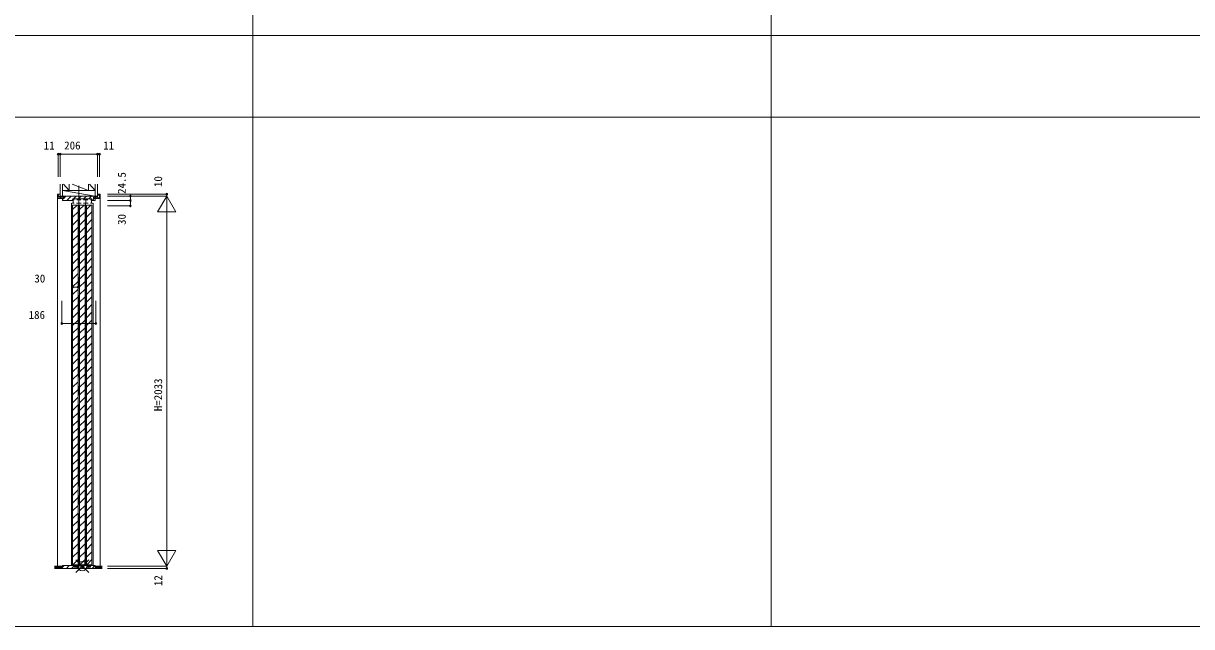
# Model space of a CAD drawing. Units: millimetres, scale not verified. Extents: x -14342 to 14341, y -10000 to 10000.
# Drawn here: x 1499 to 7920, y -10000 to -6687 of the extents above; entities that cross this region are included whole.
import ezdxf
from ezdxf.enums import TextEntityAlignment as Align

# ---------------------------------------------------------------- set-up
doc = ezdxf.new("R2010")
doc.units = ezdxf.units.MM
doc.header["$LTSCALE"] = 50
doc.linetypes.add('CHAIN2', pattern=[12, 9, -1, 1, -1])
for name, color, linetype, lineweight in [('0-0_0', 7, 'Continuous', 9), ('0-3_YKK_11', 2, 'Continuous', 18), ('0-4_YKK_12', 1, 'Continuous', 18), ('0-5_YKK_13', 7, 'Continuous', 9), ('0-6_YKK_D', 4, 'Continuous', 18)]:
    doc.layers.add(name, color=color, linetype=linetype, lineweight=lineweight)
doc.styles.add('ＭＳ ゴシック', font='')
doc.styles.get('ＭＳ ゴシック').set_extended_font_data('MS Gothic')

msp = doc.modelspace()

# ---------------------------------------------------------------- linework, layer by layer
at = {"layer": '0-0_0'}
for p, q in [((2759.49, -10000), (2759.49, 9500)), ((5609.49, -10000), (5609.49, -3505)), ((-14340.51, -6752.5), (14159.49, -6752.5)), ((-14340.51, -7202.5), (14159.49, -7202.5)), ((-14340.51, -10000), (14340.51, -10000))]:
    msp.add_line(p, q, dxfattribs=at)
at = {"layer": '0-3_YKK_11'}
for p, q in [((1689.8, -7404.38), (1689.8, -7529.38)), ((1700.8, -7404.38), (1689.8, -7404.38)), ((1700.8, -7404.38), (1700.8, -7529.38)), ((1700.8, -7404.38), (1906.8, -7404.38)), ((1906.8, -7404.38), (1906.8, -7529.38)), ((1906.8, -7404.38), (1917.8, -7404.38)), ((1917.8, -7404.38), (1917.8, -7529.38)), ((1961.8, -7625), (2286.8, -7625)), ((1961.8, -7635), (2286.8, -7635)), ((2236.8, -7721.6), (2286.8, -7635)), ((2286.8, -7635), (2286.8, -7625)), ((2286.8, -7635), (2336.8, -7721.6)), ((2286.8, -7635), (2286.8, -9668)), ((1961.8, -7689.5), (2086.8, -7689.5)), ((2086.8, -7659.5), (2086.8, -7689.5)), ((2236.8, -7721.6), (2336.8, -7721.6)), ((1769.8, -8135.16), (1799.8, -8135.16)), ((1710.8, -8335.16), (1710.8, -8210.16)), ((1896.8, -8335.16), (1896.8, -8210.16)), ((1710.8, -8335.16), (1896.8, -8335.16)), ((2236.8, -9581.4), (2336.8, -9581.4)), ((2236.8, -9581.4), (2286.8, -9668)), ((2286.8, -9668), (2336.8, -9581.4)), ((1961.8, -9668), (2286.8, -9668)), ((1961.8, -9680), (2286.8, -9680)), ((2286.8, -9668), (2286.8, -9680))]:
    msp.add_line(p, q, dxfattribs=at)
msp.add_lwpolyline([(1961.8, -7659.5), (2086.8, -7659.5), (2086.8, -7635)], dxfattribs=at)
for centre in [(1689.8, -7404.38), (1700.8, -7404.38), (1906.8, -7404.38), (1917.8, -7404.38), (2086.8, -7635), (2286.8, -7625), (2086.8, -7659.5), (2086.8, -7689.5), (1769.8, -8135.16), (1799.8, -8135.16), (1710.8, -8335.16), (1896.8, -8335.16), (2286.8, -9680)]:
    msp.add_circle(centre, 5, dxfattribs=at)
at = {"layer": '0-4_YKK_12'}
for p, q in [((1787.45, -9703.36), (1858.16, -9632.64)), ((1787.45, -9632.64), (1858.16, -9703.36))]:
    msp.add_line(p, q, dxfattribs=at)
msp.add_circle((1822.8, -9668), 25, dxfattribs=at)
at = {"layer": '0-5_YKK_13'}
for p, q in [((1700.8, -7635), (1700.8, -7570.38)), ((1713.3, -7570.38), (1713.3, -7605)), ((1751.3, -7605), (1718.92, -7570)), ((1751.3, -7570.38), (1751.3, -7605)), ((1751.3, -7570.38), (1751.3, -7605)), ((1767.13, -7570.38), (1856.3, -7605)), ((1856.3, -7570.38), (1856.3, -7605)), ((1894.3, -7605), (1862.16, -7570.38)), ((1894.3, -7570.38), (1894.3, -7605)), ((1894.3, -7635), (1894.3, -7570.38)), ((1713.3, -7605), (1894.3, -7635)), ((1713.3, -7605), (1713.3, -7635)), ((1713.3, -7605), (1751.3, -7605)), ((1713.3, -7605), (1894.39, -7605)), ((1856.39, -7605), (1894.3, -7605)), ((1894.3, -7605), (1894.3, -7635)), ((1713.3, -9668), (1669.46, -9668)), ((1669.46, -9671), (1713.3, -9671)), ((1669.46, -9674), (1713.3, -9674)), ((1669.46, -9677), (1713.3, -9677)), ((1669.46, -9680), (1931.98, -9680)), ((1931.98, -9668), (1894.3, -9668)), ((1931.98, -9671), (1894.3, -9671)), ((1931.98, -9674), (1894.3, -9674)), ((1931.98, -9677), (1894.3, -9677))]:
    msp.add_line(p, q, dxfattribs=at)
at = {"layer": '0-5_YKK_13', "linetype": 'CHAIN2'}
msp.add_line((1803.8, -7579.01), (1803.8, -9692.53), dxfattribs=at)
at = {"layer": '0-5_YKK_13'}
for points in [[(1713.3, -7570.38), (1713.3, -7635), (1700.8, -7635)], [(1856.3, -7570.38), (1856.3, -7605), (1751.3, -7605)], [(1906.8, -7570.38), (1906.8, -7635), (1894.3, -7635)]]:
    msp.add_lwpolyline(points, dxfattribs=at)
at = {"layer": '0-6_YKK_D'}
for p, q in [((1689.8, -7627), (1689.8, -7647)), ((1689.8, -7632.7), (1706.1, -7649)), ((1699.07, -7625), (1700.8, -7626.73)), ((1713.3, -7635), (1894.3, -7635)), ((1722.8, -7644.79), (1732.59, -7635)), ((1736.88, -7659), (1760.88, -7635)), ((1773.56, -7650.6), (1789.16, -7635)), ((1801.84, -7650.6), (1817.44, -7635)), ((1830.13, -7650.6), (1845.73, -7635)), ((1858.41, -7650.6), (1874.01, -7635)), ((1906.8, -7640.4), (1915.4, -7649)), ((1908.37, -7625), (1917.8, -7634.43)), ((1917.8, -7627), (1917.8, -7647)), ((1713.3, -7654.29), (1718.59, -7649)), ((1715.57, -7641.5), (1721.8, -7647.73)), ((1762, -7659.2), (1771.7, -7659.2)), ((1763.8, -7674.38), (1763.8, -9665)), ((1765.16, -7659), (1770.2, -7653.96)), ((1778.6, -7674.2), (1766, -7674.2)), ((1769.8, -7685), (1799.8, -7685)), ((1769.8, -9660), (1769.8, -7685)), ((1769.8, -7709.41), (1794.22, -7685)), ((1775.4, -7650.6), (1794.2, -7650.6)), ((1775.4, -7655.7), (1775.4, -7650.6)), ((1791, -7674.2), (1816.6, -7674.2)), ((1792.2, -7655.7), (1815.4, -7655.7)), ((1794.2, -7650.6), (1794.2, -7655.7)), ((1799.8, -9660), (1799.8, -7685)), ((1799.8, -9660), (1799.8, -7685)), ((1803.8, -7655.7), (1803.8, -7674.2)), ((1807.8, -7685), (1837.8, -7685)), ((1807.8, -9660), (1807.8, -7685)), ((1807.8, -7709.41), (1832.22, -7685)), ((1813.4, -7650.6), (1832.2, -7650.6)), ((1813.4, -7650.6), (1813.4, -7655.7)), ((1829, -7674.2), (1854.6, -7674.2)), ((1830.2, -7655.7), (1853.4, -7655.7)), ((1832.2, -7650.6), (1832.2, -7655.7)), ((1837.8, -9660), (1837.8, -7685)), ((1837.8, -9660), (1837.8, -7685)), ((1839.8, -7674.38), (1839.8, -9665)), ((1841.8, -7655.7), (1841.8, -7674.2)), ((1845.8, -7685), (1875.8, -7685)), ((1845.8, -9660), (1845.8, -7685)), ((1845.8, -7709.41), (1870.22, -7685)), ((1851.4, -7650.6), (1851.4, -7655.7)), ((1867, -7674.2), (1879.6, -7674.2)), ((1883.6, -7659.2), (1873.9, -7659.2)), ((1875.8, -9660), (1875.8, -7685)), ((1878.3, -7659), (1888.3, -7649)), ((1881.8, -7674.38), (1881.8, -9665)), ((1890.93, -7641.5), (1898.43, -7649)), ((1769.8, -7751.84), (1799.8, -7721.84)), ((1769.8, -7794.27), (1799.8, -7764.27)), ((1807.8, -7751.84), (1837.8, -7721.84)), ((1807.8, -7794.27), (1837.8, -7764.27)), ((1845.8, -7751.84), (1875.8, -7721.84)), ((1845.8, -7794.27), (1875.8, -7764.27)), ((1769.8, -7836.69), (1799.8, -7806.69)), ((1807.8, -7836.69), (1837.8, -7806.69)), ((1845.8, -7836.69), (1875.8, -7806.69)), ((1769.8, -7879.12), (1799.8, -7849.12)), ((1769.8, -7921.55), (1799.8, -7891.55)), ((1807.8, -7879.12), (1837.8, -7849.12)), ((1807.8, -7921.55), (1837.8, -7891.55)), ((1845.8, -7879.12), (1875.8, -7849.12)), ((1845.8, -7921.55), (1875.8, -7891.55)), ((1769.8, -7963.97), (1799.8, -7933.97)), ((1807.8, -7963.97), (1837.8, -7933.97)), ((1845.8, -7963.97), (1875.8, -7933.97)), ((1769.8, -8006.4), (1799.8, -7976.4)), ((1769.8, -8048.83), (1799.8, -8018.83)), ((1807.8, -8006.4), (1837.8, -7976.4)), ((1807.8, -8048.83), (1837.8, -8018.83)), ((1845.8, -8006.4), (1875.8, -7976.4)), ((1845.8, -8048.83), (1875.8, -8018.83)), ((1769.8, -8091.25), (1799.8, -8061.25)), ((1807.8, -8091.25), (1837.8, -8061.25)), ((1845.8, -8091.25), (1875.8, -8061.25)), ((1769.8, -8133.68), (1799.8, -8103.68)), ((1769.8, -8176.11), (1799.8, -8146.11)), ((1807.8, -8133.68), (1837.8, -8103.68)), ((1807.8, -8176.11), (1837.8, -8146.11)), ((1845.8, -8133.68), (1875.8, -8103.68)), ((1845.8, -8176.11), (1875.8, -8146.11)), ((1769.8, -8218.53), (1799.8, -8188.53)), ((1807.8, -8218.53), (1837.8, -8188.53)), ((1845.8, -8218.53), (1875.8, -8188.53)), ((1769.8, -8260.96), (1799.8, -8230.96)), ((1769.8, -8303.38), (1799.8, -8273.38)), ((1807.8, -8260.96), (1837.8, -8230.96)), ((1807.8, -8303.38), (1837.8, -8273.38)), ((1845.8, -8260.96), (1875.8, -8230.96)), ((1845.8, -8303.38), (1875.8, -8273.38)), ((1769.8, -8345.81), (1799.8, -8315.81)), ((1807.8, -8345.81), (1837.8, -8315.81)), ((1845.8, -8345.81), (1875.8, -8315.81)), ((1769.8, -8388.24), (1799.8, -8358.24)), ((1769.8, -8430.66), (1799.8, -8400.66)), ((1807.8, -8388.24), (1837.8, -8358.24)), ((1807.8, -8430.66), (1837.8, -8400.66)), ((1845.8, -8388.24), (1875.8, -8358.24)), ((1845.8, -8430.66), (1875.8, -8400.66)), ((1769.8, -8473.09), (1799.8, -8443.09)), ((1807.8, -8473.09), (1837.8, -8443.09)), ((1845.8, -8473.09), (1875.8, -8443.09)), ((1769.8, -8515.52), (1799.8, -8485.52)), ((1769.8, -8557.94), (1799.8, -8527.94)), ((1807.8, -8515.52), (1837.8, -8485.52)), ((1807.8, -8557.94), (1837.8, -8527.94)), ((1845.8, -8515.52), (1875.8, -8485.52)), ((1845.8, -8557.94), (1875.8, -8527.94)), ((1769.8, -8600.37), (1799.8, -8570.37)), ((1807.8, -8600.37), (1837.8, -8570.37)), ((1845.8, -8600.37), (1875.8, -8570.37)), ((1769.8, -8642.8), (1799.8, -8612.8)), ((1769.8, -8685.22), (1799.8, -8655.22)), ((1807.8, -8642.8), (1837.8, -8612.8)), ((1807.8, -8685.22), (1837.8, -8655.22)), ((1845.8, -8642.8), (1875.8, -8612.8)), ((1845.8, -8685.22), (1875.8, -8655.22)), ((1769.8, -8727.65), (1799.8, -8697.65)), ((1807.8, -8727.65), (1837.8, -8697.65)), ((1845.8, -8727.65), (1875.8, -8697.65)), ((1769.8, -8770.08), (1799.8, -8740.08)), ((1769.8, -8812.5), (1799.8, -8782.5)), ((1807.8, -8770.08), (1837.8, -8740.08)), ((1807.8, -8812.5), (1837.8, -8782.5)), ((1845.8, -8770.08), (1875.8, -8740.08)), ((1845.8, -8812.5), (1875.8, -8782.5)), ((1769.8, -8854.93), (1799.8, -8824.93)), ((1807.8, -8854.93), (1837.8, -8824.93)), ((1845.8, -8854.93), (1875.8, -8824.93)), ((1769.8, -8897.35), (1799.8, -8867.35)), ((1769.8, -8939.78), (1799.8, -8909.78)), ((1807.8, -8897.35), (1837.8, -8867.35)), ((1807.8, -8939.78), (1837.8, -8909.78)), ((1845.8, -8897.35), (1875.8, -8867.35)), ((1845.8, -8939.78), (1875.8, -8909.78)), ((1769.8, -8982.21), (1799.8, -8952.21)), ((1807.8, -8982.21), (1837.8, -8952.21)), ((1845.8, -8982.21), (1875.8, -8952.21)), ((1769.8, -9024.63), (1799.8, -8994.63)), ((1769.8, -9067.06), (1799.8, -9037.06)), ((1807.8, -9024.63), (1837.8, -8994.63)), ((1807.8, -9067.06), (1837.8, -9037.06)), ((1845.8, -9024.63), (1875.8, -8994.63)), ((1845.8, -9067.06), (1875.8, -9037.06)), ((1769.8, -9109.49), (1799.8, -9079.49)), ((1807.8, -9109.49), (1837.8, -9079.49)), ((1845.8, -9109.49), (1875.8, -9079.49)), ((1769.8, -9151.91), (1799.8, -9121.91)), ((1769.8, -9194.34), (1799.8, -9164.34)), ((1807.8, -9151.91), (1837.8, -9121.91)), ((1807.8, -9194.34), (1837.8, -9164.34)), ((1845.8, -9151.91), (1875.8, -9121.91)), ((1845.8, -9194.34), (1875.8, -9164.34)), ((1769.8, -9236.77), (1799.8, -9206.77)), ((1807.8, -9236.77), (1837.8, -9206.77)), ((1845.8, -9236.77), (1875.8, -9206.77)), ((1769.8, -9279.19), (1799.8, -9249.19)), ((1769.8, -9321.62), (1799.8, -9291.62)), ((1807.8, -9279.19), (1837.8, -9249.19)), ((1807.8, -9321.62), (1837.8, -9291.62)), ((1845.8, -9279.19), (1875.8, -9249.19)), ((1845.8, -9321.62), (1875.8, -9291.62)), ((1769.8, -9364.04), (1799.8, -9334.04)), ((1807.8, -9364.04), (1837.8, -9334.04)), ((1845.8, -9364.04), (1875.8, -9334.04)), ((1769.8, -9406.47), (1799.8, -9376.47)), ((1769.8, -9448.9), (1799.8, -9418.9)), ((1807.8, -9406.47), (1837.8, -9376.47)), ((1807.8, -9448.9), (1837.8, -9418.9)), ((1845.8, -9406.47), (1875.8, -9376.47)), ((1845.8, -9448.9), (1875.8, -9418.9)), ((1769.8, -9491.32), (1799.8, -9461.32)), ((1807.8, -9491.32), (1837.8, -9461.32)), ((1845.8, -9491.32), (1875.8, -9461.32)), ((1769.8, -9533.75), (1799.8, -9503.75)), ((1769.8, -9576.18), (1799.8, -9546.18)), ((1807.8, -9533.75), (1837.8, -9503.75)), ((1807.8, -9576.18), (1837.8, -9546.18)), ((1845.8, -9533.75), (1875.8, -9503.75)), ((1845.8, -9576.18), (1875.8, -9546.18)), ((1769.8, -9618.6), (1799.8, -9588.6)), ((1770.84, -9660), (1799.8, -9631.03)), ((1807.8, -9618.6), (1837.8, -9588.6)), ((1808.84, -9660), (1837.8, -9631.03)), ((1845.8, -9618.6), (1875.8, -9588.6)), ((1846.84, -9660), (1875.8, -9631.03)), ((1713.3, -9674.32), (1722.62, -9665)), ((1713.3, -9668), (1713.3, -9680)), ((1735.91, -9680), (1750.91, -9665)), ((1764.19, -9680), (1777.6, -9666.58)), ((1769.8, -9660), (1799.8, -9660)), ((1778.9, -9669.3), (1790.7, -9669.3)), ((1792.47, -9680), (1807.47, -9665)), ((1807.8, -9660), (1837.8, -9660)), ((1816.9, -9669.3), (1828.7, -9669.3)), ((1820.76, -9680), (1827.96, -9672.8)), ((1830, -9670.75), (1835.76, -9665)), ((1845.8, -9660), (1875.8, -9660)), ((1849.04, -9680), (1856.24, -9672.8)), ((1854.9, -9669.3), (1866.7, -9669.3)), ((1877.33, -9680), (1892.33, -9665)), ((1894.3, -9668), (1894.3, -9680)), ((1894.3, -9668), (1894.3, -9680)), ((1894.3, -9680), (1894.3, -9679.99))]:
    msp.add_line(p, q, dxfattribs=at)
for points in [[(1691.8, -7625), (1686.8, -7625), (1686.8, -9668)], [(1691.8, -7649), (1721.8, -7649), (1721.8, -7641.5), (1700.8, -7641.5), (1700.8, -7625), (1691.8, -7625)], [(1894.3, -7635), (1713.3, -7635), (1713.3, -7640.3), (1714.3, -7641.3), (1722.8, -7641.3), (1722.8, -7649), (1720.3, -7649), (1713.3, -7649), (1713.3, -7657)], [(1894.3, -7657), (1894.3, -7649), (1887.3, -7649), (1884.8, -7649), (1884.8, -7641.3), (1893.3, -7641.3), (1894.3, -7640.3), (1894.3, -7635)], [(1915.8, -7649), (1885.8, -7649), (1885.8, -7641.5), (1906.8, -7641.5), (1906.8, -7625), (1915.8, -7625)], [(1915.8, -7625), (1920.8, -7625), (1920.8, -9668)], [(1715.3, -7659), (1769.7, -7659), (1770.2, -7658.5), (1770.2, -7650.6), (1814.3, -7650.6), (1831.3, -7650.6), (1875.4, -7650.6), (1875.4, -7658.5), (1875.9, -7659), (1892.3, -7659)], [(1777.4, -7655.7), (1771.7, -7655.7), (1771.7, -7674.2)], [(1851.4, -7650.6), (1870.2, -7650.6), (1870.2, -7655.7)], [(1868.2, -7655.7), (1873.9, -7655.7), (1873.9, -7674.2)], [(1713.3, -9667), (1713.3, -9680), (1720.3, -9680)], [(1892.3, -9665), (1868.5, -9665), (1868, -9665.5), (1868, -9671.7), (1868, -9672.8), (1853.6, -9672.8), (1853.6, -9671.7), (1853.6, -9665.5), (1853.1, -9665), (1830.5, -9665), (1830, -9665.5), (1830, -9671.7), (1830, -9672.8), (1815.6, -9672.8), (1815.6, -9671.7), (1815.6, -9665.5), (1815.1, -9665), (1792.5, -9665), (1792, -9665.5), (1792, -9671.7), (1792, -9672.8), (1777.6, -9672.8), (1777.6, -9671.7), (1777.6, -9665.5), (1777.1, -9665), (1715.3, -9665)], [(1720.3, -9680), (1887.3, -9680), (1894.3, -9680), (1894.3, -9667)], [(1776.27, -9663.8), (1778.9, -9663.8), (1778.9, -9672.8)], [(1778.9, -9667.8), (1783.1, -9667.8), (1783.1, -9666)], [(1786.5, -9666), (1786.5, -9667.8), (1790.7, -9667.8)], [(1790.7, -9672.8), (1790.7, -9663.8), (1793.34, -9663.8)], [(1814.27, -9663.8), (1816.9, -9663.8), (1816.9, -9672.8)], [(1816.9, -9667.8), (1821.1, -9667.8), (1821.1, -9666)], [(1824.5, -9666), (1824.5, -9667.8), (1828.7, -9667.8)], [(1828.7, -9672.8), (1828.7, -9663.8), (1831.34, -9663.8)], [(1852.27, -9663.8), (1854.9, -9663.8), (1854.9, -9672.8)], [(1854.9, -9667.8), (1859.1, -9667.8), (1859.1, -9666)], [(1862.5, -9666), (1862.5, -9667.8), (1866.7, -9667.8)], [(1866.7, -9672.8), (1866.7, -9663.8), (1869.34, -9663.8)]]:
    msp.add_lwpolyline(points, dxfattribs=at)
for centre, radius, start, end in [((1691.8, -7627), 2, 90.00001, 179.99999), ((1915.8, -7627), 2, 0.00001, 89.99999), ((1691.8, -7647), 2, 180.00001, 269.99999), ((1715.3, -7657), 2, 180.00001, 269.99999), ((1892.3, -7657), 2, 270.00001, 359.99999), ((1915.8, -7647), 2, 270.00001, 359.99999), ((1715.3, -9667), 2, 90.00001, 179.99999), ((1784.8, -9666), 1.7, 359.99999, 180.00001), ((1822.8, -9666), 1.7, 359.99999, 180.00001), ((1860.8, -9666), 1.7, 359.99999, 180.00001), ((1892.3, -9667), 2, 0.00001, 89.99999)]:
    msp.add_arc(centre, radius, start, end, dxfattribs=at)

# ---------------------------------------------------------------- texts
at = {"layer": '0-3_YKK_11', "style": 'ＭＳ ゴシック'}
for s, p in [('11', (1610.53, -7392.64)), ('206', (1723.35, -7392.38)), ('11', (1937.65, -7392.54)), ('30', (1559.38, -8123.16)), ('186', (1528.09, -8323.16))]:
    msp.add_text(s, height=43.99, dxfattribs=at).set_placement(p, align=Align.BOTTOM_LEFT)
for s, p in [('24.5', (2074.8, -7623.25)), ('10', (2274.8, -7585.52)), ('30', (2074.8, -7793.47)), ('H=2033', (2274.8, -8816.5)), ('12', (2274.98, -9777.3))]:
    msp.add_text(s, height=43.99, rotation=90, dxfattribs=at).set_placement(p, align=Align.BOTTOM_LEFT)

doc.saveas('drawing.dxf')
